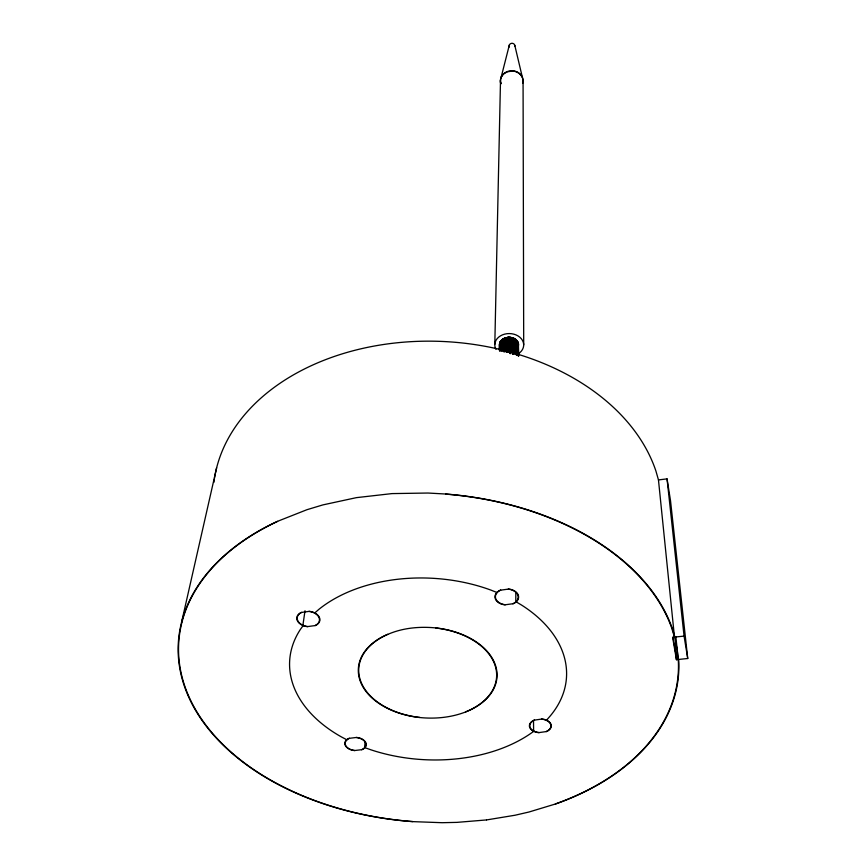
<?xml version="1.0" encoding="UTF-8"?>
<svg xmlns="http://www.w3.org/2000/svg" width="866" height="866" viewBox="0 0 866 866"><rect width="100%" height="100%" fill="white"/><g stroke="black" fill="none" stroke-linecap="round" stroke-linejoin="round"><path stroke-width="1.3" d="M517.11 354.302L517.078 340.803C511.99 333.724 496.186 338.205 500.115 347.753M517.294 354.54L517.078 340.803M517.522 354.854L517.24 341.02M517.662 355.082L517.403 341.236M517.727 355.179L517.641 341.572M518.041 354.432L517.76 341.767M518.182 354.768L517.9 342.027M518.355 356.142L518.128 342.492M518.539 356.013L518.258 342.828M518.615 356.153L518.42 343.304M515.118 353.88L515.194 339.136M515.259 353.967L515.324 339.234M515.465 354.107L515.432 339.299M515.595 354.216L515.66 339.472M515.822 354.389L515.79 339.569M515.93 354.465L515.984 339.721M516.168 354.67L516.104 339.829M516.255 354.757L516.309 340.013L516.461 354.952M515.79 601.935L515.822 592.55M516.666 355.147L516.634 340.316M516.742 355.233L516.796 340.49M516.959 354.118L516.894 340.598M513.116 354.205L513.062 338.076M513.246 354.259L513.343 338.184M513.365 354.302L513.462 338.227M513.527 354.367L513.625 338.303M513.7 353.101L513.776 338.368M513.939 353.209L513.895 338.422M514.09 353.285L514.166 338.552M514.242 353.36L514.317 338.628M514.469 353.48L514.436 338.693M514.62 353.566L514.696 338.833M514.761 353.653L514.837 338.92M514.989 353.783L514.945 338.985M500.873 83.807A22.635 20.124 -2.1 0 1 500.667 83.179L500.537 82.519A22.613 20.07 -2.1 0 1 500.429 80.56L500.494 79.899A22.581 20.026 -2.1 0 1 500.97 77.972L501.219 77.355A22.559 19.983 -2 0 1 502.237 75.591L502.659 74.866A11.312 10.046 -1.1 0 1 504.153 73.394L504.726 72.961A11.312 10.046 -1.1 0 1 506.599 71.889L507.27 71.607A11.312 10.046 -1.1 0 1 509.392 70.99L510.117 70.871A11.312 10.046 -1.1 0 1 522.707 83.288M510.972 352.278L511.092 337.545M511.156 352.31L511.265 337.578M511.33 352.343L511.438 337.61M511.6 352.397L511.579 337.643M511.774 352.44L511.882 337.718M511.947 352.484L512.044 337.751M512.077 352.527L512.174 337.794M512.207 352.559L512.315 337.827M512.369 353.945L512.477 337.881M512.531 353.999L512.64 337.924M512.661 354.042L512.769 337.978L512.791 354.086M509.067 352.083L509.078 337.361M509.251 352.094L509.392 337.372M509.576 352.116L509.565 337.372M509.695 353.458L509.847 337.394M509.879 353.469L510.02 337.404M510.063 353.49L510.204 337.426M510.193 353.501L510.334 337.437M510.334 353.523L510.475 337.448M510.518 353.545L510.648 337.48M510.702 352.224L510.821 337.502M510.843 352.256L510.962 337.524M507.021 352.213L507.054 337.513M507.162 352.191L507.324 337.469M507.335 352.181L507.498 337.448M507.519 352.159L507.671 337.426M507.66 352.137L507.812 337.415M507.79 352.126L507.952 337.404M507.974 352.116L508.125 337.394M508.158 352.105L508.31 337.372M508.288 352.094L508.439 337.372M508.429 352.094L508.58 337.361M508.613 352.094L508.764 337.361M508.797 352.083L508.937 337.361M504.91 351.39L505.084 338.011M505.073 351.336L505.246 337.946M505.333 351.26L505.376 337.913M505.506 351.206L505.668 337.827M505.668 351.163L505.831 337.772M505.798 351.131L505.971 337.74M505.928 351.087L506.09 337.708M506.112 351.055L506.264 337.664M506.264 352.354L506.437 337.621M506.534 352.3L506.567 337.599M506.707 352.267L506.881 337.545M503.07 338.942L502.897 351.001L503.298 338.812M503.265 350.784L503.438 338.736M503.417 350.708L503.579 338.66M503.525 350.654L503.817 338.541M503.796 350.514L503.969 338.465M503.936 351.78L504.12 338.39M504.055 351.726L504.358 338.281M504.337 351.607L504.51 338.227M504.488 351.542L504.672 338.151M504.618 351.499L504.791 338.108M504.748 351.455L504.921 338.065M501.219 77.355L501.23 77.171A11.312 10.046 -1.1 0 1 502.237 75.407M500.797 350.135L500.949 340.76M500.873 350.048L501.1 340.576M501.057 349.842L501.392 340.273M501.306 350.903L501.479 340.186M501.425 350.795L501.598 340.078M501.533 350.687L501.804 339.894M501.717 350.524L501.89 339.808M501.847 350.427L502.128 339.602M502.064 350.243L502.323 339.45M502.302 350.07L502.464 339.364M502.432 349.972L502.594 339.266M502.54 349.907L502.8 339.126M502.756 351.087L502.94 339.039M499.303 349.972L499.401 344.473M499.465 350.091L499.585 343.391M499.585 350.947L499.758 342.806M499.671 350.708L499.909 342.438M499.812 350.373L500.072 342.07M499.996 350.016L500.256 341.745M500.234 350.903L500.451 341.421M500.386 350.687L500.689 341.085M500.537 350.47L500.765 340.998M500.71 350.243L500.873 340.858M494.811 344.322L500.516 79.715A11.312 10.046 -1.1 0 1 500.981 77.788L501.23 77.171M364.564 747.726L365.084 742.346M500.537 82.519L500.559 82.335A11.312 10.046 -1.1 0 1 500.451 80.376M500.667 83.179L500.559 82.335M302.862 625.468L305.005 610.757M181.546 622.362L216.63 467.802M501.078 77.529L509.349 44.989M518.301 346.974L518.582 344.04M502.237 75.591L502.67 75.05A22.538 19.95 -1.8 0 1 504.164 73.588L507.281 71.813L512.661 71.023A11.312 10.046 -1.1 0 1 521.949 76.793M546.554 720.166L549.91 716.344A138.657 90.789 3.4 0 0 521.797 605.215L516.212 601.881M301.639 612.403L308.945 611.407A11.42 7.653 6.8 0 1 313.903 612.771L314.531 613.085A11.42 7.653 6.8 0 1 315.007 625.588L307.755 626.573A11.42 7.653 6.8 0 1 303.49 625.512L302.829 625.23A11.42 7.653 6.8 0 1 301.639 612.403L301.238 612.468A11.42 7.653 6.8 0 0 302.429 625.284L303.078 625.566A11.42 7.653 6.8 0 0 307.354 626.627L307.755 626.573M534.528 720.101L541.564 719.094A10.793 6.841 0.6 0 1 550.657 724.387A10.793 6.841 0.6 0 1 546.121 731.597L539.139 732.582A10.793 6.841 0.6 0 1 530.046 727.31A10.793 6.841 0.6 0 1 534.528 720.101L534.127 720.144A10.793 6.841 0.6 0 0 533.608 731.25L534.181 731.521A10.793 6.841 0.6 0 0 538.749 732.636L539.139 732.582M314.759 612.933L319.045 609.22A138.657 90.789 3.4 0 1 490.665 590.006L497.16 592.571M500.71 590.147L508.753 589.053A11.626 7.967 1.2 0 1 516.526 601.599L516.06 602.011A11.626 7.967 1.2 0 1 513.246 603.699L504.846 604.825A11.626 7.967 1.2 0 1 496.608 592.766L497.019 592.333A11.626 7.967 1.2 0 1 500.288 590.201L500.71 590.147A11.626 7.967 1.2 0 0 497.441 592.279L497.03 592.712A11.626 7.967 1.2 0 0 505.268 604.771M303.262 625.414L300.264 629.604A138.657 90.789 3.4 0 0 341.55 736.998L346.941 739.835M349.474 738.308L356.673 737.431A10.587 6.603 5 0 1 365.051 747.564L364.705 747.921A10.587 6.603 5 0 1 361.912 749.664L354.389 750.562A10.587 6.603 5 0 1 346.303 740.116L346.681 739.77A10.587 6.603 5 0 1 349.095 738.352L349.474 738.308A10.587 6.603 5 0 0 347.06 739.726L346.681 740.062A10.587 6.603 5 0 0 354.768 750.519M533.997 731.207L529.418 734.368A138.657 90.789 3.4 0 1 370.962 749.826L364.943 747.683M486.356 819.95L456.923 822.375L442.136 822.7L412.476 821.618A250.415 164.508 3.4 0 1 188.766 697.206A250.415 164.508 3.4 0 1 277.207 521.451L306.975 509.695L322.899 504.9L356.413 497.647L391.995 493.598L427.988 493.035L446.055 494.042A250.436 164.529 3.4 0 1 672.146 628.002L674.895 637.062L684.064 636.109L687.734 658.506L676.433 659.675L672.633 637.311L674.895 637.062M387.838 634.356C402.971 627.796 419.988 626.291 436.258 627.969A69.248 45.292 3.4 0 1 495.211 664.558A69.248 45.292 3.4 0 1 466.07 711.787C451.348 717.557 435.089 719.137 419.425 717.492A69.248 45.292 3.4 0 1 360.462 681.694A69.248 45.292 3.4 0 1 387.427 634.41L387.838 634.356A69.248 45.292 3.4 0 0 360.851 681.639A69.248 45.292 3.4 0 0 419.815 717.438M678.619 659.437L678.76 660.91A250.436 164.529 3.4 0 1 555.777 803.897L529.007 812.005L515.118 815.22L486.562 819.929M308.945 611.407L309.357 611.353A11.42 7.653 6.8 0 1 314.315 612.717L314.943 613.02A11.42 7.653 6.8 0 1 315.408 625.533L315.007 625.588M541.564 719.094L541.954 719.04A10.793 6.841 0.6 0 1 551.057 724.333A10.793 6.841 0.6 0 1 546.522 731.543L546.121 731.597M214.465 478.346A224.824 161.552 3.4 0 1 423.528 341.204A224.824 161.552 3.4 0 1 655.93 471.061L658.463 479.916L667.047 478.876L670.533 500.786L687.734 658.506M514.805 45.389L522.826 79.293A11.312 10.046 -1.1 0 1 522.945 81.913M673.055 637.257L676.855 659.611M667.047 478.876L684.064 636.109M675.859 636.77L678.197 659.491M658.463 479.916L674.473 637.127M674.809 643.633L676.433 659.675M533.521 720.447L533.608 731.25M523.064 80.69L523.703 344.874M435.847 628.023A69.248 45.292 3.4 0 1 494.811 664.612A69.248 45.292 3.4 0 1 465.681 711.841M555.398 803.951A250.415 164.508 3.4 0 0 678.338 660.964L677.255 650.009L675.058 639.032L671.724 628.056A250.415 164.508 3.4 0 0 445.6 494.107M412.844 821.574A250.436 164.529 3.4 0 1 189.145 697.152A250.436 164.529 3.4 0 1 277.64 521.375M356.294 737.486A10.587 6.603 5 0 1 364.673 747.618L364.326 747.975A10.587 6.603 5 0 1 361.533 749.707M213.913 482.319A224.824 161.552 3.4 0 1 214.27 479.677M500.873 83.623A11.312 10.046 -1.1 0 1 500.689 82.984M508.331 589.118A11.626 7.967 1.2 0 1 516.104 601.664L515.638 602.065A11.626 7.967 1.2 0 1 512.824 603.764M496.002 349.388A14.451 11.334 0.6 0 1 502.377 334.904A14.451 11.334 0.6 0 1 521.332 338.736A14.451 11.334 0.6 0 1 518.16 353.858M509.446 46.948A2.836 2.555 -1.5 0 1 511.514 43.332A2.836 2.555 -1.5 0 1 514.837 46.06"/></g></svg>
